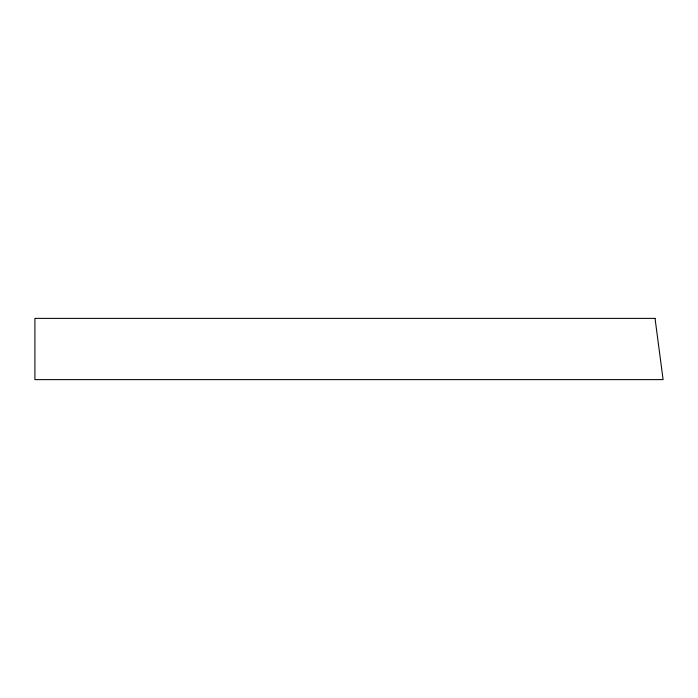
<?xml version="1.0" encoding="UTF-8"?>
<svg xmlns="http://www.w3.org/2000/svg" width="698" height="698" viewBox="0 0 698 698"><rect width="100%" height="100%" fill="white"/><g stroke="black" fill="none" stroke-linecap="round" stroke-linejoin="round"><path stroke-width="1.05" d="M655.038 318.384L34.9 318.384L34.9 379.616L663.1 379.616L655.038 318.384"/></g></svg>
